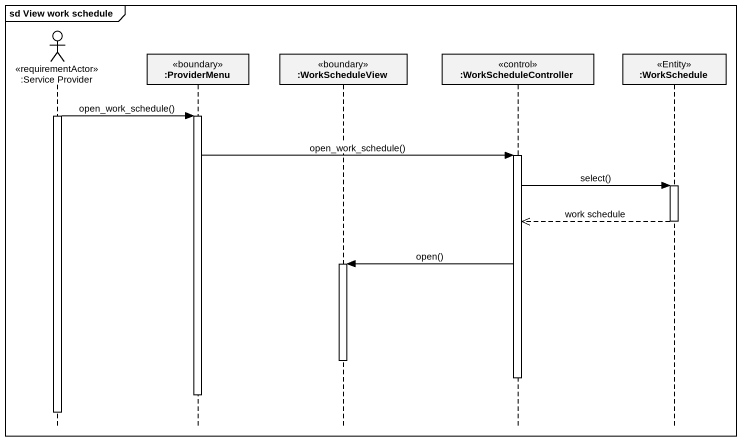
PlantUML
@startuml
mainframe sd View work schedule
hide footbox
actor ":Service Provider" as Service_Provider <<requirementActor>>
participant ":ProviderMenu" as ProviderMenu <<boundary>>
participant ":WorkScheduleView" as WorkScheduleView <<boundary>>
participant ":WorkScheduleController" as WorkScheduleController <<control>>
participant ":WorkSchedule" as WorkSchedule <<Entity>>

activate Service_Provider
Service_Provider -> ProviderMenu : open_work_schedule()
activate ProviderMenu
ProviderMenu -> WorkScheduleController : open_work_schedule()
activate WorkScheduleController
WorkScheduleController -> WorkSchedule : select()
activate WorkSchedule
WorkSchedule -->> WorkScheduleController : work schedule
deactivate WorkSchedule
WorkScheduleController -> WorkScheduleView : open()
activate WorkScheduleView
deactivate WorkScheduleView
deactivate WorkScheduleController
deactivate ProviderMenu
deactivate Service_Provider
@enduml
